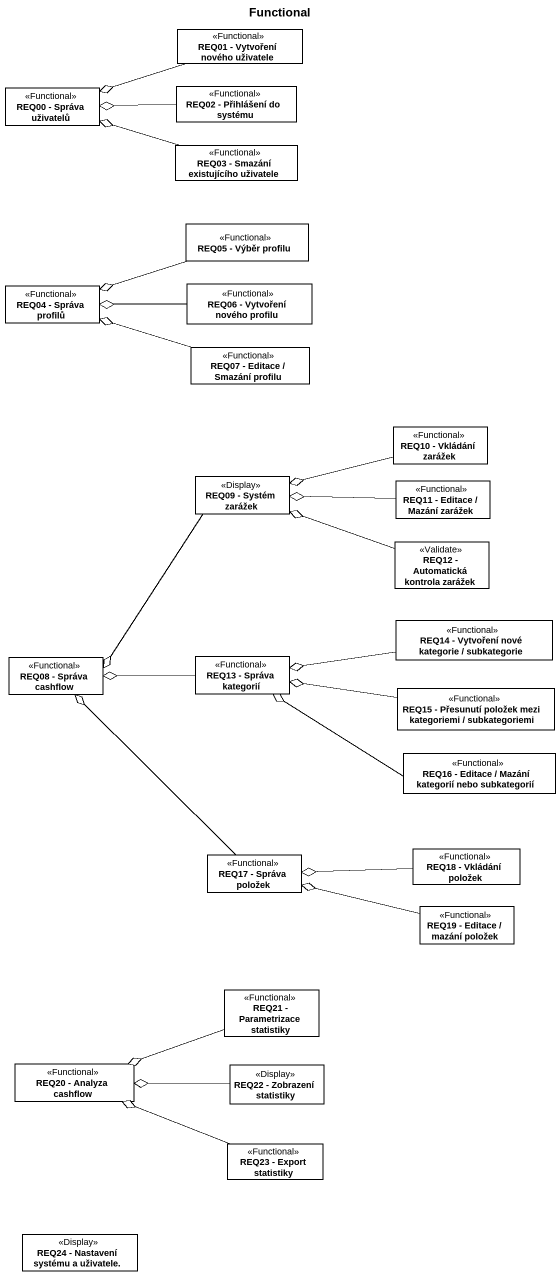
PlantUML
@startuml
title Functional
hide circle
hide empty members
class "REQ01 - Vytvoření nového uživatele" as REQ01_Vytvoření_nového <<Functional>>
class "REQ00 - Správa uživatelů" as REQ00_Správa_uživatelů <<Functional>>
class "REQ02 - Přihlášení do systému" as REQ02_Přihlášení_do_systému <<Functional>>
class "REQ03 - Smazání existujícího uživatele" as REQ03_Smazání_existujícího <<Functional>>
class "REQ05 - Výběr profilu" as REQ05_Výběr_profilu <<Functional>>
class "REQ04 - Správa profilů" as REQ04_Správa_profilů <<Functional>>
class "REQ06 - Vytvoření nového profilu" as REQ06_Vytvoření_nového <<Functional>>
class "REQ07 - Editace / Smazání profilu" as REQ07_Editace_Smazání <<Functional>>
class "REQ10 - Vkládání zarážek" as REQ10_Vkládání_zarážek <<Functional>>
class "REQ09 - Systém zarážek" as REQ09_Systém_zarážek <<Display>>
class "REQ11 - Editace / Mazání zarážek" as REQ11_Editace_Mazání_zarážek <<Functional>>
class "REQ12 - Automatická kontrola zarážek" as REQ12_Automatická_kontrola <<Validate>>
class "REQ14 - Vytvoření nové kategorie / subkategorie" as REQ14_Vytvoření_nové <<Functional>>
class "REQ08 - Správa cashflow" as REQ08_Správa_cashflow <<Functional>>
class "REQ13 - Správa kategorií" as REQ13_Správa_kategorií <<Functional>>
class "REQ15 - Přesunutí položek mezi kategoriemi / subkategoriemi" as REQ15_Přesunutí_položek <<Functional>>
class "REQ16 - Editace / Mazání kategorií nebo subkategorií" as REQ16_Editace_Mazání <<Functional>>
class "REQ17 - Správa položek" as REQ17_Správa_položek <<Functional>>
class "REQ18 - Vkládání položek" as REQ18_Vkládání_položek <<Functional>>
class "REQ19 - Editace / mazání položek" as REQ19_Editace_mazání_položek <<Functional>>
class "REQ21 - Parametrizace statistiky" as REQ21_Parametrizace <<Functional>>
class "REQ20 - Analyza cashflow" as REQ20_Analyza_cashflow <<Functional>>
class "REQ22 - Zobrazení statistiky" as REQ22_Zobrazení_statistiky <<Display>>
class "REQ23 - Export statistiky" as REQ23_Export_statistiky <<Functional>>
class "REQ24 - Nastavení systému a uživatele." as REQ24_Nastavení_systému_a <<Display>>
REQ01_Vytvoření_nového -left-o REQ00_Správa_uživatelů
REQ02_Přihlášení_do_systému -left-o REQ00_Správa_uživatelů
REQ03_Smazání_existujícího -left-o REQ00_Správa_uživatelů
REQ05_Výběr_profilu -left-o REQ04_Správa_profilů
REQ06_Vytvoření_nového -left-o REQ04_Správa_profilů
REQ07_Editace_Smazání -left-o REQ04_Správa_profilů
REQ10_Vkládání_zarážek -left-o REQ09_Systém_zarážek
REQ09_Systém_zarážek --o REQ08_Správa_cashflow
REQ11_Editace_Mazání_zarážek -left-o REQ09_Systém_zarážek
REQ12_Automatická_kontrola -left-o REQ09_Systém_zarážek
REQ14_Vytvoření_nové -left-o REQ13_Správa_kategorií
REQ13_Správa_kategorií -left-o REQ08_Správa_cashflow
REQ15_Přesunutí_položek -left-o REQ13_Správa_kategorií
REQ16_Editace_Mazání -left-o REQ13_Správa_kategorií
REQ17_Správa_položek -up-o REQ08_Správa_cashflow
REQ18_Vkládání_položek -left-o REQ17_Správa_položek
REQ19_Editace_mazání_položek -left-o REQ17_Správa_položek
REQ21_Parametrizace -left-o REQ20_Analyza_cashflow
REQ22_Zobrazení_statistiky -left-o REQ20_Analyza_cashflow
REQ23_Export_statistiky -left-o REQ20_Analyza_cashflow
@enduml
